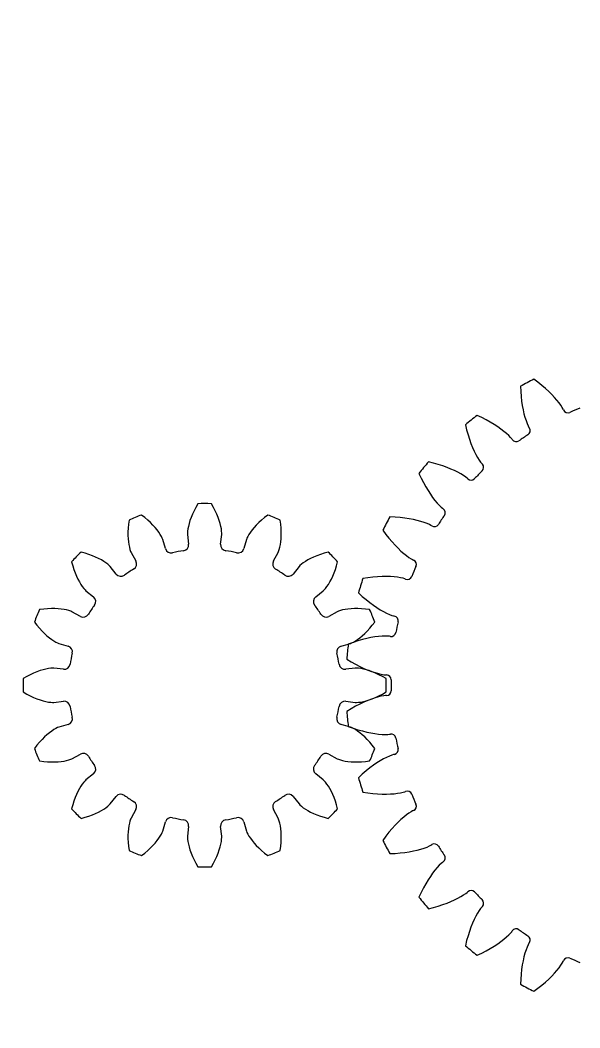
# Model space of a CAD drawing. Header units: millimetres. Extents: x -171 to 171, y -171 to 171.
# Drawn here: x -18.3 to 37.2, y -33.9 to 65.9 of the extents above; entities that cross this region are included whole.
import ezdxf

# ---------------------------------------------------------------- set-up
doc = ezdxf.new("R2010")
doc.units = ezdxf.units.MM

msp = doc.modelspace()

# ---------------------------------------------------------------- linework, layer by layer
at = {"layer": 'outer'}
msp.add_circle((0, 0), 171.326572, dxfattribs=at)
at = {"layer": 'planet'}
for p, q in [((33.046344, 30.024265), (32.631618, 30.328416)), ((33.433327, 29.719776), (33.046344, 30.024265)), ((31.321059, 29.627908), (31.343542, 29.114098)), ((31.343542, 29.114098), (31.381719, 28.623169)), ((33.792352, 29.416474), (33.433327, 29.719776)), ((34.123119, 29.116034), (33.792352, 29.416474)), ((34.425201, 28.82036), (34.123119, 29.116034)), ((31.381719, 28.623169), (31.434442, 28.156145)), ((31.434442, 28.156145), (31.500485, 27.714206)), ((34.697976, 28.531703), (34.425201, 28.82036)), ((34.940526, 28.252865), (34.697976, 28.531703)), ((35.151428, 27.987605), (34.940526, 28.252865)), ((35.328297, 27.741549), (35.151428, 27.987605)), ((31.500485, 27.714206), (31.578501, 27.298767)), ((31.578501, 27.298767), (31.666965, 26.911594)), ((35.466469, 27.524905), (35.328297, 27.741549)), ((35.549909, 27.3717), (35.466469, 27.524905)), ((35.588831, 27.28613), (35.549909, 27.3717)), ((27.476231, 26.530043), (27.010137, 26.747442)), ((27.915181, 26.306902), (27.476231, 26.530043)), ((28.326479, 26.07947), (27.915181, 26.306902)), ((28.709503, 25.849332), (28.326479, 26.07947)), ((31.666965, 26.911594), (31.764056, 26.555006)), ((31.764056, 26.555006), (31.867441, 26.232278)), ((31.867441, 26.232278), (31.973766, 25.948515)), ((25.861422, 25.804716), (25.983713, 25.305165)), ((25.983713, 25.305165), (26.116931, 24.831117)), ((29.063463, 25.618273), (28.709503, 25.849332)), ((29.387312, 25.388378), (29.063463, 25.618273)), ((29.6796, 25.162217), (29.387312, 25.388378)), ((29.938198, 24.943199), (29.6796, 25.162217)), ((31.973766, 25.948515), (32.077134, 25.713268)), ((32.077134, 25.713268), (32.158163, 25.558775)), ((32.158163, 25.558775), (32.207688, 25.478872)), ((26.116931, 24.831117), (26.259753, 24.383352)), ((26.259753, 24.383352), (26.410745, 23.96279)), ((30.159672, 24.736376), (29.938198, 24.943199)), ((30.337455, 24.550852), (30.159672, 24.736376)), ((30.44918, 24.416869), (30.337455, 24.550852)), ((30.504048, 24.340535), (30.44918, 24.416869)), ((26.410745, 23.96279), (26.56831, 23.570554)), ((26.56831, 23.570554), (26.730608, 23.208078)), ((26.730608, 23.208078), (26.8954, 22.877284)), ((22.694835, 22.016287), (22.195284, 22.138578)), ((23.168883, 21.883069), (22.694835, 22.016287)), ((26.8954, 22.877284), (27.05976, 22.580926)), ((27.05976, 22.580926), (27.219401, 22.323359)), ((27.219401, 22.323359), (27.366678, 22.112798)), ((27.366678, 22.112798), (27.47629, 21.977081)), ((27.47629, 21.977081), (27.540452, 21.908375)), ((21.252558, 20.989863), (21.469957, 20.523769)), ((23.616648, 21.740247), (23.168883, 21.883069)), ((24.03721, 21.589255), (23.616648, 21.740247)), ((24.429446, 21.43169), (24.03721, 21.589255)), ((24.791922, 21.269392), (24.429446, 21.43169)), ((25.122716, 21.1046), (24.791922, 21.269392)), ((25.419074, 20.94024), (25.122716, 21.1046)), ((21.469957, 20.523769), (21.693098, 20.084819)), ((21.693098, 20.084819), (21.92053, 19.673521)), ((25.676641, 20.780599), (25.419074, 20.94024)), ((25.887202, 20.633322), (25.676641, 20.780599)), ((26.022919, 20.52371), (25.887202, 20.633322)), ((26.091625, 20.459548), (26.022919, 20.52371)), ((21.92053, 19.673521), (22.150668, 19.290497)), ((22.150668, 19.290497), (22.381727, 18.936537)), ((22.381727, 18.936537), (22.611622, 18.612688)), ((22.611622, 18.612688), (22.837783, 18.3204)), ((22.837783, 18.3204), (23.056801, 18.061802)), ((23.056801, 18.061802), (23.263624, 17.840328)), ((23.263624, 17.840328), (23.449148, 17.662545)), ((23.449148, 17.662545), (23.583131, 17.55082)), ((23.583131, 17.55082), (23.659465, 17.495952)), ((18.885902, 16.656458), (18.372092, 16.678941)), ((19.376831, 16.618281), (18.885902, 16.656458)), ((19.843855, 16.565558), (19.376831, 16.618281)), ((20.285794, 16.499515), (19.843855, 16.565558)), ((20.701233, 16.421499), (20.285794, 16.499515)), ((21.088406, 16.333035), (20.701233, 16.421499)), ((21.444994, 16.235944), (21.088406, 16.333035)), ((21.767722, 16.132559), (21.444994, 16.235944)), ((22.051485, 16.026234), (21.767722, 16.132559)), ((22.286732, 15.922866), (22.051485, 16.026234)), ((17.671584, 15.368382), (17.975735, 14.953656)), ((22.441225, 15.841837), (22.286732, 15.922866)), ((22.521128, 15.792312), (22.441225, 15.841837)), ((17.975735, 14.953656), (18.280224, 14.566673)), ((18.280224, 14.566673), (18.583526, 14.207648)), ((18.583526, 14.207648), (18.883966, 13.876881)), ((18.883966, 13.876881), (19.17964, 13.574799)), ((19.17964, 13.574799), (19.468297, 13.302024)), ((19.468297, 13.302024), (19.747135, 13.059474)), ((19.747135, 13.059474), (20.012395, 12.848572)), ((20.012395, 12.848572), (20.258451, 12.671703)), ((20.258451, 12.671703), (20.475095, 12.533531)), ((20.475095, 12.533531), (20.6283, 12.450091)), ((20.6283, 12.450091), (20.71387, 12.411169)), ((16.195807, 10.65653), (15.687484, 10.578342)), ((16.684751, 10.714862), (16.195807, 10.65653)), ((17.153088, 10.754264), (16.684751, 10.714862)), ((17.599419, 10.775708), (17.153088, 10.754264)), ((18.022095, 10.780239), (17.599419, 10.775708)), ((18.419088, 10.769009), (18.022095, 10.780239)), ((18.787765, 10.74335), (18.419088, 10.769009)), ((19.124462, 10.704913), (18.787765, 10.74335)), ((19.423515, 10.65599), (19.124462, 10.704913)), ((19.674408, 10.600503), (19.423515, 10.65599)), ((19.841741, 10.551171), (19.674408, 10.600503)), ((19.929771, 10.518185), (19.841741, 10.551171)), ((15.256113, 9.156302), (15.635329, 8.808882)), ((15.635329, 8.808882), (16.009464, 8.488738)), ((16.009464, 8.488738), (16.376981, 8.195782)), ((16.376981, 8.195782), (16.736178, 7.929984)), ((16.736178, 7.929984), (17.085103, 7.69139)), ((17.085103, 7.69139), (17.42143, 7.48017)), ((17.42143, 7.48017), (17.742229, 7.296679)), ((17.742229, 7.296679), (18.043537, 7.14158)), ((18.043537, 7.14158), (18.31937, 7.016112)), ((18.31937, 7.016112), (18.558807, 6.92286)), ((18.558807, 6.92286), (18.725347, 6.870912)), ((18.725347, 6.870912), (18.816867, 6.849432)), ((14.72793, 4.247077), (14.244628, 4.071223)), ((15.196099, 4.399677), (14.72793, 4.247077)), ((15.64775, 4.52969), (15.196099, 4.399677)), ((16.081321, 4.637797), (15.64775, 4.52969)), ((16.494992, 4.724701), (16.081321, 4.637797)), ((16.886547, 4.791136), (16.494992, 4.724701)), ((17.253146, 4.837895), (16.886547, 4.791136)), ((17.590872, 4.865883), (17.253146, 4.837895)), ((17.893724, 4.876243), (17.590872, 4.865883)), ((18.150621, 4.870768), (17.893724, 4.876243)), ((18.324363, 4.855029), (18.150621, 4.870768)), ((18.417136, 4.839851), (18.324363, 4.855029)), ((14.098972, 2.592351), (14.53868, 2.325588)), ((14.53868, 2.325588), (14.968082, 2.084585)), ((14.968082, 2.084585), (15.385691, 1.868958)), ((15.385691, 1.868958), (15.78984, 1.678342)), ((15.78984, 1.678342), (16.178608, 1.512405)), ((16.178608, 1.512405), (16.549679, 1.370858)), ((16.549679, 1.370858), (16.900112, 1.253477)), ((16.900112, 1.253477), (17.225888, 1.16014)), ((17.225888, 1.16014), (17.5209, 1.090896)), ((17.5209, 1.090896), (17.773929, 1.046147)), ((17.773929, 1.046147), (17.947403, 1.027688)), ((17.947403, 1.027688), (18.041354, 1.024475)), ((15.385691, -1.868958), (14.968082, -2.084585)), ((15.78984, -1.678342), (15.385691, -1.868958)), ((16.178608, -1.512405), (15.78984, -1.678342)), ((16.549679, -1.370858), (16.178608, -1.512405)), ((16.900112, -1.253477), (16.549679, -1.370858)), ((17.225888, -1.16014), (16.900112, -1.253477)), ((17.5209, -1.090896), (17.225888, -1.16014)), ((17.773929, -1.046147), (17.5209, -1.090896)), ((17.947403, -1.027688), (17.773929, -1.046147)), ((18.041354, -1.024475), (17.947403, -1.027688)), ((14.53868, -2.325588), (14.098972, -2.592351)), ((14.968082, -2.084585), (14.53868, -2.325588)), ((14.244628, -4.071223), (14.72793, -4.247077)), ((14.72793, -4.247077), (15.196099, -4.399677)), ((15.196099, -4.399677), (15.64775, -4.52969)), ((15.64775, -4.52969), (16.081321, -4.637797)), ((16.081321, -4.637797), (16.494992, -4.724701)), ((16.494992, -4.724701), (16.886547, -4.791136)), ((16.886547, -4.791136), (17.253146, -4.837895)), ((17.253146, -4.837895), (17.590872, -4.865883)), ((17.590872, -4.865883), (17.893724, -4.876243)), ((17.893724, -4.876243), (18.150621, -4.870768)), ((18.150621, -4.870768), (18.324363, -4.855029)), ((18.324363, -4.855029), (18.417136, -4.839851)), ((18.558807, -6.92286), (18.31937, -7.016112)), ((18.725347, -6.870912), (18.558807, -6.92286)), ((18.816867, -6.849432), (18.725347, -6.870912)), ((16.736178, -7.929984), (16.376981, -8.195782)), ((17.085103, -7.69139), (16.736178, -7.929984)), ((17.42143, -7.48017), (17.085103, -7.69139)), ((17.742229, -7.296679), (17.42143, -7.48017)), ((18.043537, -7.14158), (17.742229, -7.296679)), ((18.31937, -7.016112), (18.043537, -7.14158)), ((15.635329, -8.808882), (15.256113, -9.156302)), ((16.009464, -8.488738), (15.635329, -8.808882)), ((16.376981, -8.195782), (16.009464, -8.488738)), ((15.687484, -10.578342), (16.195807, -10.65653)), ((16.195807, -10.65653), (16.684751, -10.714862)), ((16.684751, -10.714862), (17.153088, -10.754264)), ((17.153088, -10.754264), (17.599419, -10.775708)), ((17.599419, -10.775708), (18.022095, -10.780239)), ((18.022095, -10.780239), (18.419088, -10.769009)), ((18.419088, -10.769009), (18.787765, -10.74335)), ((18.787765, -10.74335), (19.124462, -10.704913)), ((19.124462, -10.704913), (19.423515, -10.65599)), ((19.423515, -10.65599), (19.674408, -10.600503)), ((19.674408, -10.600503), (19.841741, -10.551171)), ((19.841741, -10.551171), (19.929771, -10.518185)), ((20.012395, -12.848572), (19.747135, -13.059474)), ((20.258451, -12.671703), (20.012395, -12.848572)), ((20.475095, -12.533531), (20.258451, -12.671703)), ((20.6283, -12.450091), (20.475095, -12.533531)), ((20.71387, -12.411169), (20.6283, -12.450091)), ((18.883966, -13.876881), (18.583526, -14.207648)), ((19.17964, -13.574799), (18.883966, -13.876881)), ((19.468297, -13.302024), (19.17964, -13.574799)), ((19.747135, -13.059474), (19.468297, -13.302024)), ((17.975735, -14.953656), (17.671584, -15.368382)), ((18.280224, -14.566673), (17.975735, -14.953656)), ((18.583526, -14.207648), (18.280224, -14.566673)), ((22.051485, -16.026234), (22.286732, -15.922866)), ((22.286732, -15.922866), (22.441225, -15.841837)), ((22.441225, -15.841837), (22.521128, -15.792312)), ((18.372092, -16.678941), (18.885902, -16.656458)), ((18.885902, -16.656458), (19.376831, -16.618281)), ((19.376831, -16.618281), (19.843855, -16.565558)), ((19.843855, -16.565558), (20.285794, -16.499515)), ((20.285794, -16.499515), (20.701233, -16.421499)), ((20.701233, -16.421499), (21.088406, -16.333035)), ((21.088406, -16.333035), (21.444994, -16.235944)), ((21.444994, -16.235944), (21.767722, -16.132559)), ((21.767722, -16.132559), (22.051485, -16.026234)), ((23.263624, -17.840328), (23.056801, -18.061802)), ((23.449148, -17.662545), (23.263624, -17.840328)), ((23.583131, -17.55082), (23.449148, -17.662545)), ((23.659465, -17.495952), (23.583131, -17.55082)), ((22.381727, -18.936537), (22.150668, -19.290497)), ((22.611622, -18.612688), (22.381727, -18.936537)), ((22.837783, -18.3204), (22.611622, -18.612688)), ((23.056801, -18.061802), (22.837783, -18.3204)), ((21.92053, -19.673521), (21.693098, -20.084819)), ((22.150668, -19.290497), (21.92053, -19.673521)), ((21.469957, -20.523769), (21.252558, -20.989863)), ((21.693098, -20.084819), (21.469957, -20.523769)), ((25.122716, -21.1046), (25.419074, -20.94024)), ((25.419074, -20.94024), (25.676641, -20.780599)), ((25.676641, -20.780599), (25.887202, -20.633322)), ((25.887202, -20.633322), (26.022919, -20.52371)), ((26.022919, -20.52371), (26.091625, -20.459548)), ((22.694835, -22.016287), (23.168883, -21.883069)), ((23.168883, -21.883069), (23.616648, -21.740247)), ((23.616648, -21.740247), (24.03721, -21.589255)), ((24.03721, -21.589255), (24.429446, -21.43169)), ((24.429446, -21.43169), (24.791922, -21.269392)), ((24.791922, -21.269392), (25.122716, -21.1046)), ((27.540452, -21.908375), (27.47629, -21.977081)), ((22.195284, -22.138578), (22.694835, -22.016287)), ((26.8954, -22.877284), (26.730608, -23.208078)), ((27.05976, -22.580926), (26.8954, -22.877284)), ((27.219401, -22.323359), (27.05976, -22.580926)), ((27.366678, -22.112798), (27.219401, -22.323359)), ((27.47629, -21.977081), (27.366678, -22.112798)), ((26.410745, -23.96279), (26.259753, -24.383352)), ((26.56831, -23.570554), (26.410745, -23.96279)), ((26.730608, -23.208078), (26.56831, -23.570554)), ((26.116931, -24.831117), (25.983713, -25.305165)), ((26.259753, -24.383352), (26.116931, -24.831117)), ((29.6796, -25.162217), (29.938198, -24.943199)), ((29.938198, -24.943199), (30.159672, -24.736376)), ((30.159672, -24.736376), (30.337455, -24.550852)), ((30.337455, -24.550852), (30.44918, -24.416869)), ((30.44918, -24.416869), (30.504048, -24.340535)), ((25.983713, -25.305165), (25.861422, -25.804716)), ((28.326479, -26.07947), (28.709503, -25.849332)), ((28.709503, -25.849332), (29.063463, -25.618273)), ((29.063463, -25.618273), (29.387312, -25.388378)), ((29.387312, -25.388378), (29.6796, -25.162217)), ((31.973766, -25.948515), (31.867441, -26.232278)), ((32.077134, -25.713268), (31.973766, -25.948515)), ((32.158163, -25.558775), (32.077134, -25.713268)), ((32.207688, -25.478872), (32.158163, -25.558775)), ((27.010137, -26.747442), (27.476231, -26.530043)), ((27.476231, -26.530043), (27.915181, -26.306902)), ((27.915181, -26.306902), (28.326479, -26.07947)), ((31.666965, -26.911594), (31.578501, -27.298767)), ((31.764056, -26.555006), (31.666965, -26.911594)), ((31.867441, -26.232278), (31.764056, -26.555006)), ((31.500485, -27.714206), (31.434442, -28.156145)), ((31.578501, -27.298767), (31.500485, -27.714206)), ((35.151428, -27.987605), (35.328297, -27.741549)), ((35.328297, -27.741549), (35.466469, -27.524905)), ((35.466469, -27.524905), (35.549909, -27.3717)), ((35.549909, -27.3717), (35.588831, -27.28613)), ((31.381719, -28.623169), (31.343542, -29.114098)), ((31.434442, -28.156145), (31.381719, -28.623169)), ((34.123119, -29.116034), (34.425201, -28.82036)), ((34.425201, -28.82036), (34.697976, -28.531703)), ((34.697976, -28.531703), (34.940526, -28.252865)), ((34.940526, -28.252865), (35.151428, -27.987605)), ((31.343542, -29.114098), (31.321059, -29.627908)), ((33.046344, -30.024265), (33.433327, -29.719776)), ((33.433327, -29.719776), (33.792352, -29.416474)), ((33.792352, -29.416474), (34.123119, -29.116034)), ((32.631618, -30.328416), (33.046344, -30.024265))]:
    msp.add_line(p, q, dxfattribs=at)
for centre, radius, start, end in [((48, 0), 34, 116.872796, 119.377204), ((36.025756, 27.484866), 0.48, 204.458542, 293.541158), ((48, 0), 29.5, 111.458842, 113.541158), ((48, 0), 34, 128.122796, 130.627204), ((31.799702, 25.225994), 0.48, 302.708842, 31.791458), ((30.893806, 24.620693), 0.48, 215.708542, 304.791158), ((48, 0), 29.5, 122.708842, 124.791158), ((48, 0), 34, 139.372796, 141.877204), ((48, 0), 29.5, 133.958842, 136.041158), ((27.189639, 21.580762), 0.48, 313.958842, 43.041458), ((26.419238, 20.810361), 0.48, 226.958542, 316.041158), ((23.379307, 17.106194), 0.48, 325.208842, 54.291458), ((48, 0), 34, 150.622796, 153.127204), ((48, 0), 29.5, 145.208842, 147.291158), ((22.774006, 16.200298), 0.48, 238.208542, 327.291158), ((20.515134, 11.974244), 0.48, 336.458842, 65.541458), ((48, 0), 29.5, 156.458842, 158.541158), ((48, 0), 34, 161.872796, 164.377204), ((20.098195, 10.967666), 0.48, 249.458542, 338.541158), ((18.707188, 6.382131), 0.48, 347.708842, 76.791458), ((48, 0), 29.5, 167.708842, 169.791158), ((18.494635, 5.313554), 0.48, 260.708542, 349.791158), ((48, 0), 34, 173.122796, 175.627204), ((18.02495, 0.544756), 0.48, 358.958842, 88.041458), ((48, 0), 29.5, 178.958842, 181.041158), ((18.02495, -0.544756), 0.48, 271.958542, 1.041158), ((48, 0), 34, 184.372796, 186.877204), ((18.494635, -5.313554), 0.48, 10.208842, 99.291458), ((48, 0), 29.5, 190.208842, 192.291158), ((18.707188, -6.382131), 0.48, 283.208542, 12.291158), ((48, 0), 34, 195.622796, 198.127204), ((20.098195, -10.967666), 0.48, 21.458842, 110.541458), ((48, 0), 29.5, 201.458842, 203.541158), ((20.515134, -11.974244), 0.48, 294.458542, 23.541158), ((48, 0), 34, 206.872796, 209.377204), ((22.774006, -16.200298), 0.48, 32.708842, 121.791458), ((48, 0), 29.5, 212.708842, 214.791158), ((23.379307, -17.106194), 0.48, 305.708542, 34.791158), ((26.419238, -20.810361), 0.48, 43.958842, 133.041458), ((48, 0), 29.5, 223.958842, 226.041158), ((48, 0), 34, 218.122796, 220.627204), ((27.189639, -21.580762), 0.48, 316.958542, 46.041158), ((30.893806, -24.620693), 0.48, 55.208842, 144.291458), ((48, 0), 29.5, 235.208842, 237.291158), ((31.799702, -25.225994), 0.48, 328.208542, 57.291158), ((48, 0), 34, 229.372796, 231.877204), ((36.025756, -27.484866), 0.48, 66.458842, 155.541458), ((48, 0), 29.5, 246.458842, 248.541158), ((48, 0), 34, 240.622796, 243.127204)]:
    msp.add_arc(centre, radius, start, end, dxfattribs=at)
at = {"layer": 'sun'}
for p, q in [((-0.665549, 17.987691), (-0.870521, 17.633009)), ((0.870521, 17.633009), (0.665549, 17.987691)), ((-1.050862, 17.287284), (-1.207324, 16.951977)), ((-0.870521, 17.633009), (-1.050862, 17.287284)), ((1.050862, 17.287284), (0.870521, 17.633009)), ((1.207324, 16.951977), (1.050862, 17.287284)), ((-7.498479, 16.363765), (-7.552117, 15.957642)), ((-5.943604, 16.62391), (-6.268704, 16.873155)), ((-5.644687, 16.373515), (-5.943604, 16.62391)), ((-5.371819, 16.123607), (-5.644687, 16.373515)), ((-5.124888, 15.875913), (-5.371819, 16.123607)), ((-1.541099, 16.024958), (-1.609751, 15.748967)), ((-1.451668, 16.31898), (-1.541099, 16.024958)), ((-1.340669, 16.62864), (-1.451668, 16.31898)), ((-1.207324, 16.951977), (-1.340669, 16.62864)), ((1.340669, 16.62864), (1.207324, 16.951977)), ((1.451668, 16.31898), (1.340669, 16.62864)), ((1.541099, 16.024958), (1.451668, 16.31898)), ((1.609751, 15.748967), (1.541099, 16.024958)), ((5.371819, 16.123607), (5.124888, 15.875913)), ((5.644687, 16.373515), (5.371819, 16.123607)), ((5.943604, 16.62391), (5.644687, 16.373515)), ((6.268704, 16.873155), (5.943604, 16.62391)), ((7.552117, 15.957642), (7.498479, 16.363765)), ((-7.586427, 15.56922), (-7.602663, 15.199562)), ((-7.602663, 15.199562), (-7.602122, 14.849809)), ((-7.552117, 15.957642), (-7.586427, 15.56922)), ((-4.903837, 15.632301), (-5.124888, 15.875913)), ((-4.708696, 15.394883), (-4.903837, 15.632301)), ((-4.539652, 15.166173), (-4.708696, 15.394883)), ((-4.39716, 14.949409), (-4.539652, 15.166173)), ((-1.688077, 15.265281), (-1.699799, 15.070808)), ((-1.699799, 15.070808), (-1.696533, 14.939058)), ((-1.658445, 15.494173), (-1.688077, 15.265281)), ((-1.609751, 15.748967), (-1.658445, 15.494173)), ((1.658445, 15.494173), (1.609751, 15.748967)), ((1.688077, 15.265281), (1.658445, 15.494173)), ((1.699799, 15.070808), (1.688077, 15.265281)), ((1.696533, 14.939058), (1.699799, 15.070808)), ((4.539652, 15.166173), (4.39716, 14.949409)), ((4.708696, 15.394883), (4.539652, 15.166173)), ((4.903837, 15.632301), (4.708696, 15.394883)), ((5.124888, 15.875913), (4.903837, 15.632301)), ((7.586427, 15.56922), (7.552117, 15.957642)), ((7.602663, 15.199562), (7.586427, 15.56922)), ((7.602122, 14.849809), (7.602663, 15.199562)), ((-7.602122, 14.849809), (-7.58617, 14.521242)), ((-7.58617, 14.521242), (-7.556275, 14.215377)), ((-7.556275, 14.215377), (-7.514085, 13.934123)), ((-4.28219, 14.74928), (-4.39716, 14.949409)), ((-4.196939, 14.574096), (-4.28219, 14.74928)), ((-4.149538, 14.451125), (-4.196939, 14.574096)), ((-3.887939, 13.540086), (-4.149538, 14.451125)), ((-1.696533, 14.939058), (-1.589579, 13.997258)), ((1.589579, 13.997258), (1.696533, 14.939058)), ((4.149538, 14.451125), (3.887939, 13.540086)), ((4.196939, 14.574096), (4.149538, 14.451125)), ((4.28219, 14.74928), (4.196939, 14.574096)), ((4.39716, 14.949409), (4.28219, 14.74928)), ((7.514085, 13.934123), (7.556275, 14.215377)), ((7.556275, 14.215377), (7.58617, 14.521242)), ((7.58617, 14.521242), (7.602122, 14.849809)), ((-11.852869, 13.083972), (-12.248604, 13.189833)), ((-11.480884, 12.967027), (-11.852869, 13.083972)), ((-7.514085, 13.934123), (-7.461567, 13.68009)), ((-7.461567, 13.68009), (-7.40135, 13.457282)), ((-7.40135, 13.457282), (-7.337758, 13.273126)), ((-7.337758, 13.273126), (-7.284323, 13.152655)), ((-7.284323, 13.152655), (-6.825098, 12.323475)), ((6.825098, 12.323475), (7.284323, 13.152655)), ((7.284323, 13.152655), (7.337758, 13.273126)), ((7.337758, 13.273126), (7.40135, 13.457282)), ((7.40135, 13.457282), (7.461567, 13.68009)), ((7.461567, 13.68009), (7.514085, 13.934123)), ((11.852869, 13.083972), (11.480884, 12.967027)), ((12.248604, 13.189833), (11.852869, 13.083972)), ((-13.189833, 12.248604), (-13.083972, 11.852869)), ((-11.133151, 12.840565), (-11.480884, 12.967027)), ((-10.810228, 12.706221), (-11.133151, 12.840565)), ((-10.512777, 12.565746), (-10.810228, 12.706221)), ((-10.241635, 12.421078), (-10.512777, 12.565746)), ((-9.997935, 12.274467), (-10.241635, 12.421078)), ((-9.783337, 12.128733), (-9.997935, 12.274467)), ((-9.600533, 11.987835), (-9.783337, 12.128733)), ((-9.454731, 11.85861), (-9.600533, 11.987835)), ((9.600533, 11.987835), (9.454731, 11.85861)), ((9.783337, 12.128733), (9.600533, 11.987835)), ((9.997935, 12.274467), (9.783337, 12.128733)), ((10.241635, 12.421078), (9.997935, 12.274467)), ((10.512777, 12.565746), (10.241635, 12.421078)), ((10.810228, 12.706221), (10.512777, 12.565746)), ((11.133151, 12.840565), (10.810228, 12.706221)), ((11.480884, 12.967027), (11.133151, 12.840565)), ((13.083972, 11.852869), (13.189833, 12.248604)), ((-13.083972, 11.852869), (-12.967027, 11.480884)), ((-12.967027, 11.480884), (-12.840565, 11.133151)), ((-12.840565, 11.133151), (-12.706221, 10.810228)), ((-9.363879, 11.76314), (-9.454731, 11.85861)), ((-8.773554, 11.021558), (-9.363879, 11.76314)), ((9.363879, 11.76314), (8.773554, 11.021558)), ((9.454731, 11.85861), (9.363879, 11.76314)), ((12.706221, 10.810228), (12.840565, 11.133151)), ((12.840565, 11.133151), (12.967027, 11.480884)), ((12.967027, 11.480884), (13.083972, 11.852869)), ((-12.706221, 10.810228), (-12.565746, 10.512777)), ((-12.565746, 10.512777), (-12.421078, 10.241635)), ((-12.421078, 10.241635), (-12.274467, 9.997935)), ((-12.274467, 9.997935), (-12.128733, 9.783337)), ((12.128733, 9.783337), (12.274467, 9.997935)), ((12.274467, 9.997935), (12.421078, 10.241635)), ((12.421078, 10.241635), (12.565746, 10.512777)), ((12.565746, 10.512777), (12.706221, 10.810228)), ((-12.128733, 9.783337), (-11.987835, 9.600533)), ((-11.987835, 9.600533), (-11.85861, 9.454731)), ((-11.85861, 9.454731), (-11.76314, 9.363879)), ((-11.76314, 9.363879), (-11.021558, 8.773554)), ((11.021558, 8.773554), (11.76314, 9.363879)), ((11.76314, 9.363879), (11.85861, 9.454731)), ((11.85861, 9.454731), (11.987835, 9.600533)), ((11.987835, 9.600533), (12.128733, 9.783337)), ((-15.957642, 7.552117), (-16.363765, 7.498479)), ((-15.56922, 7.586427), (-15.957642, 7.552117)), ((-15.199562, 7.602663), (-15.56922, 7.586427)), ((-14.849809, 7.602122), (-15.199562, 7.602663)), ((-14.521242, 7.58617), (-14.849809, 7.602122)), ((-14.215377, 7.556275), (-14.521242, 7.58617)), ((-13.934123, 7.514085), (-14.215377, 7.556275)), ((-13.68009, 7.461567), (-13.934123, 7.514085)), ((-13.457282, 7.40135), (-13.68009, 7.461567)), ((-13.273126, 7.337758), (-13.457282, 7.40135)), ((-13.152655, 7.284323), (-13.273126, 7.337758)), ((-12.323475, 6.825098), (-13.152655, 7.284323)), ((13.152655, 7.284323), (12.323475, 6.825098)), ((13.273126, 7.337758), (13.152655, 7.284323)), ((13.457282, 7.40135), (13.273126, 7.337758)), ((13.68009, 7.461567), (13.457282, 7.40135)), ((13.934123, 7.514085), (13.68009, 7.461567)), ((14.215377, 7.556275), (13.934123, 7.514085)), ((14.521242, 7.58617), (14.215377, 7.556275)), ((14.849809, 7.602122), (14.521242, 7.58617)), ((15.199562, 7.602663), (14.849809, 7.602122)), ((15.56922, 7.586427), (15.199562, 7.602663)), ((15.957642, 7.552117), (15.56922, 7.586427)), ((16.363765, 7.498479), (15.957642, 7.552117)), ((-16.873155, 6.268704), (-16.62391, 5.943604)), ((16.62391, 5.943604), (16.873155, 6.268704)), ((-16.62391, 5.943604), (-16.373515, 5.644687)), ((-16.373515, 5.644687), (-16.123607, 5.371819)), ((-16.123607, 5.371819), (-15.875913, 5.124888)), ((-15.875913, 5.124888), (-15.632301, 4.903837)), ((15.632301, 4.903837), (15.875913, 5.124888)), ((15.875913, 5.124888), (16.123607, 5.371819)), ((16.123607, 5.371819), (16.373515, 5.644687)), ((16.373515, 5.644687), (16.62391, 5.943604)), ((-15.632301, 4.903837), (-15.394883, 4.708696)), ((-15.394883, 4.708696), (-15.166173, 4.539652)), ((-15.166173, 4.539652), (-14.949409, 4.39716)), ((-14.949409, 4.39716), (-14.74928, 4.28219)), ((-14.74928, 4.28219), (-14.574096, 4.196939)), ((-14.574096, 4.196939), (-14.451125, 4.149538)), ((-14.451125, 4.149538), (-13.540086, 3.887939)), ((13.540086, 3.887939), (14.451125, 4.149538)), ((14.451125, 4.149538), (14.574096, 4.196939)), ((14.574096, 4.196939), (14.74928, 4.28219)), ((14.74928, 4.28219), (14.949409, 4.39716)), ((14.949409, 4.39716), (15.166173, 4.539652)), ((15.166173, 4.539652), (15.394883, 4.708696)), ((15.394883, 4.708696), (15.632301, 4.903837)), ((-17.287284, 1.050862), (-17.633009, 0.870521)), ((-16.951977, 1.207324), (-17.287284, 1.050862)), ((-16.62864, 1.340669), (-16.951977, 1.207324)), ((-16.31898, 1.451668), (-16.62864, 1.340669)), ((-16.024958, 1.541099), (-16.31898, 1.451668)), ((-15.748967, 1.609751), (-16.024958, 1.541099)), ((-15.494173, 1.658445), (-15.748967, 1.609751)), ((-15.265281, 1.688077), (-15.494173, 1.658445)), ((-15.070808, 1.699799), (-15.265281, 1.688077)), ((-14.939058, 1.696533), (-15.070808, 1.699799)), ((-13.997258, 1.589579), (-14.939058, 1.696533)), ((14.939058, 1.696533), (13.997258, 1.589579)), ((15.070808, 1.699799), (14.939058, 1.696533)), ((15.265281, 1.688077), (15.070808, 1.699799)), ((15.494173, 1.658445), (15.265281, 1.688077)), ((15.748967, 1.609751), (15.494173, 1.658445)), ((16.024958, 1.541099), (15.748967, 1.609751)), ((16.31898, 1.451668), (16.024958, 1.541099)), ((16.62864, 1.340669), (16.31898, 1.451668)), ((16.951977, 1.207324), (16.62864, 1.340669)), ((17.287284, 1.050862), (16.951977, 1.207324)), ((17.633009, 0.870521), (17.287284, 1.050862)), ((-17.633009, 0.870521), (-17.987691, 0.665549)), ((17.987691, 0.665549), (17.633009, 0.870521)), ((-17.987691, -0.665549), (-17.633009, -0.870521)), ((-17.633009, -0.870521), (-17.287284, -1.050862)), ((17.287284, -1.050862), (17.633009, -0.870521)), ((17.633009, -0.870521), (17.987691, -0.665549)), ((-17.287284, -1.050862), (-16.951977, -1.207324)), ((-16.951977, -1.207324), (-16.62864, -1.340669)), ((-16.62864, -1.340669), (-16.31898, -1.451668)), ((-16.31898, -1.451668), (-16.024958, -1.541099)), ((-16.024958, -1.541099), (-15.748967, -1.609751)), ((-15.748967, -1.609751), (-15.494173, -1.658445)), ((-15.494173, -1.658445), (-15.265281, -1.688077)), ((-15.265281, -1.688077), (-15.070808, -1.699799)), ((-15.070808, -1.699799), (-14.939058, -1.696533)), ((-14.939058, -1.696533), (-13.997258, -1.589579)), ((13.997258, -1.589579), (14.939058, -1.696533)), ((14.939058, -1.696533), (15.070808, -1.699799)), ((15.070808, -1.699799), (15.265281, -1.688077)), ((15.265281, -1.688077), (15.494173, -1.658445)), ((15.494173, -1.658445), (15.748967, -1.609751)), ((15.748967, -1.609751), (16.024958, -1.541099)), ((16.024958, -1.541099), (16.31898, -1.451668)), ((16.31898, -1.451668), (16.62864, -1.340669)), ((16.62864, -1.340669), (16.951977, -1.207324)), ((16.951977, -1.207324), (17.287284, -1.050862)), ((-13.540086, -3.887939), (-14.451125, -4.149538)), ((14.451125, -4.149538), (13.540086, -3.887939)), ((-15.632301, -4.903837), (-15.875913, -5.124888)), ((-15.394883, -4.708696), (-15.632301, -4.903837)), ((-15.166173, -4.539652), (-15.394883, -4.708696)), ((-14.949409, -4.39716), (-15.166173, -4.539652)), ((-14.74928, -4.28219), (-14.949409, -4.39716)), ((-14.574096, -4.196939), (-14.74928, -4.28219)), ((-14.451125, -4.149538), (-14.574096, -4.196939)), ((14.574096, -4.196939), (14.451125, -4.149538)), ((14.74928, -4.28219), (14.574096, -4.196939)), ((14.949409, -4.39716), (14.74928, -4.28219)), ((15.166173, -4.539652), (14.949409, -4.39716)), ((15.394883, -4.708696), (15.166173, -4.539652)), ((15.632301, -4.903837), (15.394883, -4.708696)), ((15.875913, -5.124888), (15.632301, -4.903837)), ((-16.62391, -5.943604), (-16.873155, -6.268704)), ((-16.373515, -5.644687), (-16.62391, -5.943604)), ((-16.123607, -5.371819), (-16.373515, -5.644687)), ((-15.875913, -5.124888), (-16.123607, -5.371819)), ((16.123607, -5.371819), (15.875913, -5.124888)), ((16.373515, -5.644687), (16.123607, -5.371819)), ((16.62391, -5.943604), (16.373515, -5.644687)), ((16.873155, -6.268704), (16.62391, -5.943604)), ((-13.152655, -7.284323), (-12.323475, -6.825098)), ((12.323475, -6.825098), (13.152655, -7.284323)), ((-16.363765, -7.498479), (-15.957642, -7.552117)), ((-15.957642, -7.552117), (-15.56922, -7.586427)), ((-15.56922, -7.586427), (-15.199562, -7.602663)), ((-15.199562, -7.602663), (-14.849809, -7.602122)), ((-14.849809, -7.602122), (-14.521242, -7.58617)), ((-14.521242, -7.58617), (-14.215377, -7.556275)), ((-14.215377, -7.556275), (-13.934123, -7.514085)), ((-13.934123, -7.514085), (-13.68009, -7.461567)), ((-13.68009, -7.461567), (-13.457282, -7.40135)), ((-13.457282, -7.40135), (-13.273126, -7.337758)), ((-13.273126, -7.337758), (-13.152655, -7.284323)), ((13.152655, -7.284323), (13.273126, -7.337758)), ((13.273126, -7.337758), (13.457282, -7.40135)), ((13.457282, -7.40135), (13.68009, -7.461567)), ((13.68009, -7.461567), (13.934123, -7.514085)), ((13.934123, -7.514085), (14.215377, -7.556275)), ((14.215377, -7.556275), (14.521242, -7.58617)), ((14.521242, -7.58617), (14.849809, -7.602122)), ((14.849809, -7.602122), (15.199562, -7.602663)), ((15.199562, -7.602663), (15.56922, -7.586427)), ((15.56922, -7.586427), (15.957642, -7.552117)), ((15.957642, -7.552117), (16.363765, -7.498479)), ((-11.021558, -8.773554), (-11.76314, -9.363879)), ((11.76314, -9.363879), (11.021558, -8.773554)), ((-12.128733, -9.783337), (-12.274467, -9.997935)), ((-11.987835, -9.600533), (-12.128733, -9.783337)), ((-11.85861, -9.454731), (-11.987835, -9.600533)), ((-11.76314, -9.363879), (-11.85861, -9.454731)), ((11.85861, -9.454731), (11.76314, -9.363879)), ((11.987835, -9.600533), (11.85861, -9.454731)), ((12.128733, -9.783337), (11.987835, -9.600533)), ((12.274467, -9.997935), (12.128733, -9.783337)), ((-12.706221, -10.810228), (-12.840565, -11.133151)), ((-12.565746, -10.512777), (-12.706221, -10.810228)), ((-12.421078, -10.241635), (-12.565746, -10.512777)), ((-12.274467, -9.997935), (-12.421078, -10.241635)), ((12.421078, -10.241635), (12.274467, -9.997935)), ((12.565746, -10.512777), (12.421078, -10.241635)), ((12.706221, -10.810228), (12.565746, -10.512777)), ((12.840565, -11.133151), (12.706221, -10.810228)), ((-13.083972, -11.852869), (-13.189833, -12.248604)), ((-12.967027, -11.480884), (-13.083972, -11.852869)), ((-12.840565, -11.133151), (-12.967027, -11.480884)), ((-9.600533, -11.987835), (-9.454731, -11.85861)), ((-9.454731, -11.85861), (-9.363879, -11.76314)), ((-9.363879, -11.76314), (-8.773554, -11.021558)), ((8.773554, -11.021558), (9.363879, -11.76314)), ((9.363879, -11.76314), (9.454731, -11.85861)), ((9.454731, -11.85861), (9.600533, -11.987835)), ((12.967027, -11.480884), (12.840565, -11.133151)), ((13.083972, -11.852869), (12.967027, -11.480884)), ((13.189833, -12.248604), (13.083972, -11.852869)), ((-11.852869, -13.083972), (-11.480884, -12.967027)), ((-11.480884, -12.967027), (-11.133151, -12.840565)), ((-11.133151, -12.840565), (-10.810228, -12.706221)), ((-10.810228, -12.706221), (-10.512777, -12.565746)), ((-10.512777, -12.565746), (-10.241635, -12.421078)), ((-10.241635, -12.421078), (-9.997935, -12.274467)), ((-9.997935, -12.274467), (-9.783337, -12.128733)), ((-9.783337, -12.128733), (-9.600533, -11.987835)), ((-6.825098, -12.323475), (-7.284323, -13.152655)), ((7.284323, -13.152655), (6.825098, -12.323475)), ((9.600533, -11.987835), (9.783337, -12.128733)), ((9.783337, -12.128733), (9.997935, -12.274467)), ((9.997935, -12.274467), (10.241635, -12.421078)), ((10.241635, -12.421078), (10.512777, -12.565746)), ((10.512777, -12.565746), (10.810228, -12.706221)), ((10.810228, -12.706221), (11.133151, -12.840565)), ((11.133151, -12.840565), (11.480884, -12.967027)), ((11.480884, -12.967027), (11.852869, -13.083972)), ((-12.248604, -13.189833), (-11.852869, -13.083972)), ((-7.514085, -13.934123), (-7.556275, -14.215377)), ((-7.461567, -13.68009), (-7.514085, -13.934123)), ((-7.40135, -13.457282), (-7.461567, -13.68009)), ((-7.337758, -13.273126), (-7.40135, -13.457282)), ((-7.284323, -13.152655), (-7.337758, -13.273126)), ((-4.149538, -14.451125), (-3.887939, -13.540086)), ((3.887939, -13.540086), (4.149538, -14.451125)), ((7.337758, -13.273126), (7.284323, -13.152655)), ((7.40135, -13.457282), (7.337758, -13.273126)), ((7.461567, -13.68009), (7.40135, -13.457282)), ((7.514085, -13.934123), (7.461567, -13.68009)), ((7.556275, -14.215377), (7.514085, -13.934123)), ((11.852869, -13.083972), (12.248604, -13.189833)), ((-7.602122, -14.849809), (-7.602663, -15.199562)), ((-7.58617, -14.521242), (-7.602122, -14.849809)), ((-7.556275, -14.215377), (-7.58617, -14.521242)), ((-4.539652, -15.166173), (-4.39716, -14.949409)), ((-4.39716, -14.949409), (-4.28219, -14.74928)), ((-4.28219, -14.74928), (-4.196939, -14.574096)), ((-4.196939, -14.574096), (-4.149538, -14.451125)), ((-1.696533, -14.939058), (-1.699799, -15.070808)), ((-1.589579, -13.997258), (-1.696533, -14.939058)), ((1.696533, -14.939058), (1.589579, -13.997258)), ((1.699799, -15.070808), (1.696533, -14.939058)), ((4.149538, -14.451125), (4.196939, -14.574096)), ((4.196939, -14.574096), (4.28219, -14.74928)), ((4.28219, -14.74928), (4.39716, -14.949409)), ((4.39716, -14.949409), (4.539652, -15.166173)), ((7.58617, -14.521242), (7.556275, -14.215377)), ((7.602122, -14.849809), (7.58617, -14.521242)), ((7.602663, -15.199562), (7.602122, -14.849809)), ((-7.602663, -15.199562), (-7.586427, -15.56922)), ((-7.586427, -15.56922), (-7.552117, -15.957642)), ((-7.552117, -15.957642), (-7.498479, -16.363765)), ((-5.371819, -16.123607), (-5.124888, -15.875913)), ((-5.124888, -15.875913), (-4.903837, -15.632301)), ((-4.903837, -15.632301), (-4.708696, -15.394883)), ((-4.708696, -15.394883), (-4.539652, -15.166173)), ((-1.699799, -15.070808), (-1.688077, -15.265281)), ((-1.688077, -15.265281), (-1.658445, -15.494173)), ((-1.658445, -15.494173), (-1.609751, -15.748967)), ((-1.609751, -15.748967), (-1.541099, -16.024958)), ((1.541099, -16.024958), (1.609751, -15.748967)), ((1.609751, -15.748967), (1.658445, -15.494173)), ((1.658445, -15.494173), (1.688077, -15.265281)), ((1.688077, -15.265281), (1.699799, -15.070808)), ((4.539652, -15.166173), (4.708696, -15.394883)), ((4.708696, -15.394883), (4.903837, -15.632301)), ((4.903837, -15.632301), (5.124888, -15.875913)), ((5.124888, -15.875913), (5.371819, -16.123607)), ((7.498479, -16.363765), (7.552117, -15.957642)), ((7.552117, -15.957642), (7.586427, -15.56922)), ((7.586427, -15.56922), (7.602663, -15.199562)), ((-6.268704, -16.873155), (-5.943604, -16.62391)), ((-5.943604, -16.62391), (-5.644687, -16.373515)), ((-5.644687, -16.373515), (-5.371819, -16.123607)), ((-1.541099, -16.024958), (-1.451668, -16.31898)), ((-1.451668, -16.31898), (-1.340669, -16.62864)), ((-1.340669, -16.62864), (-1.207324, -16.951977)), ((-1.207324, -16.951977), (-1.050862, -17.287284)), ((1.050862, -17.287284), (1.207324, -16.951977)), ((1.207324, -16.951977), (1.340669, -16.62864)), ((1.340669, -16.62864), (1.451668, -16.31898)), ((1.451668, -16.31898), (1.541099, -16.024958)), ((5.371819, -16.123607), (5.644687, -16.373515)), ((5.644687, -16.373515), (5.943604, -16.62391)), ((5.943604, -16.62391), (6.268704, -16.873155)), ((-1.050862, -17.287284), (-0.870521, -17.633009)), ((-0.870521, -17.633009), (-0.665549, -17.987691)), ((0.665549, -17.987691), (0.870521, -17.633009)), ((0.870521, -17.633009), (1.050862, -17.287284))]:
    msp.add_line(p, q, dxfattribs=at)
for centre, radius, start, end in [((0, 0), 18, 87.881008, 92.118992), ((0, 0), 18, 110.381008, 114.618992), ((0, 0), 18, 65.381008, 69.618992), ((-2.185747, 13.929555), 0.6, 278.917813, 6.478958), ((2.185747, 13.929555), 0.6, 173.521042, 261.082187), ((0, 0), 18, 132.881008, 137.118992), ((-3.311243, 13.70568), 0.6, 196.021042, 283.582187), ((0, 0), 13.5, 98.917813, 103.582187), ((0, 0), 13.5, 76.417813, 81.082187), ((3.311243, 13.70568), 0.6, 256.417813, 343.978958), ((0, 0), 18, 42.881008, 47.118992), ((-7.349977, 12.032782), 0.6, 301.417813, 28.978958), ((7.349977, 12.032782), 0.6, 151.021042, 238.582187), ((-8.304126, 11.39524), 0.6, 218.521042, 306.082187), ((0, 0), 13.5, 121.417813, 126.082187), ((0, 0), 13.5, 53.917813, 58.582187), ((8.304126, 11.39524), 0.6, 233.917813, 321.478958), ((-11.39524, 8.304126), 0.6, 323.917813, 51.478958), ((11.39524, 8.304126), 0.6, 128.521042, 216.082187), ((0, 0), 18, 155.381008, 159.618992), ((-12.032782, 7.349977), 0.6, 241.021042, 328.582187), ((0, 0), 13.5, 143.917813, 148.582187), ((0, 0), 13.5, 31.417813, 36.082187), ((12.032782, 7.349977), 0.6, 211.417813, 298.978958), ((0, 0), 18, 20.381008, 24.618992), ((-13.70568, 3.311243), 0.6, 346.417813, 73.978958), ((0, 0), 13.5, 166.417813, 171.082187), ((13.70568, 3.311243), 0.6, 106.021042, 193.582187), ((0, 0), 13.5, 8.917813, 13.582187), ((-13.929555, 2.185747), 0.6, 263.521042, 351.082187), ((13.929555, 2.185747), 0.6, 188.917813, 276.478958), ((0, 0), 18, 177.881008, 182.118992), ((0, 0), 18, 357.881008, 2.118992), ((-13.929555, -2.185747), 0.6, 8.917813, 96.478958), ((13.929555, -2.185747), 0.6, 83.521042, 171.082187), ((0, 0), 13.5, 188.917813, 193.582187), ((0, 0), 13.5, 346.417813, 351.082187), ((-13.70568, -3.311243), 0.6, 286.021042, 13.582187), ((13.70568, -3.311243), 0.6, 166.417813, 253.978958), ((0, 0), 18, 200.381008, 204.618992), ((-12.032782, -7.349977), 0.6, 31.417813, 118.978958), ((12.032782, -7.349977), 0.6, 61.021042, 148.582187), ((0, 0), 18, 335.381008, 339.618992), ((0, 0), 13.5, 211.417813, 216.082187), ((-11.39524, -8.304126), 0.6, 308.521042, 36.082187), ((11.39524, -8.304126), 0.6, 143.917813, 231.478958), ((0, 0), 13.5, 323.917813, 328.582187), ((-8.304126, -11.39524), 0.6, 53.917813, 141.478958), ((0, 0), 13.5, 233.917813, 238.582187), ((0, 0), 13.5, 301.417813, 306.082187), ((8.304126, -11.39524), 0.6, 38.521042, 126.082187), ((-7.349977, -12.032782), 0.6, 331.021042, 58.582187), ((7.349977, -12.032782), 0.6, 121.417813, 208.978958), ((0, 0), 18, 222.881008, 227.118992), ((0, 0), 18, 312.881008, 317.118992), ((-3.311243, -13.70568), 0.6, 76.417813, 163.978958), ((0, 0), 13.5, 256.417813, 261.082187), ((-2.185747, -13.929555), 0.6, 353.521042, 81.082187), ((2.185747, -13.929555), 0.6, 98.917813, 186.478958), ((0, 0), 13.5, 278.917813, 283.582187), ((3.311243, -13.70568), 0.6, 16.021042, 103.582187), ((0, 0), 18, 245.381008, 249.618992), ((0, 0), 18, 290.381008, 294.618992), ((0, 0), 18, 267.881008, 272.118992)]:
    msp.add_arc(centre, radius, start, end, dxfattribs=at)

doc.saveas('drawing.dxf')
